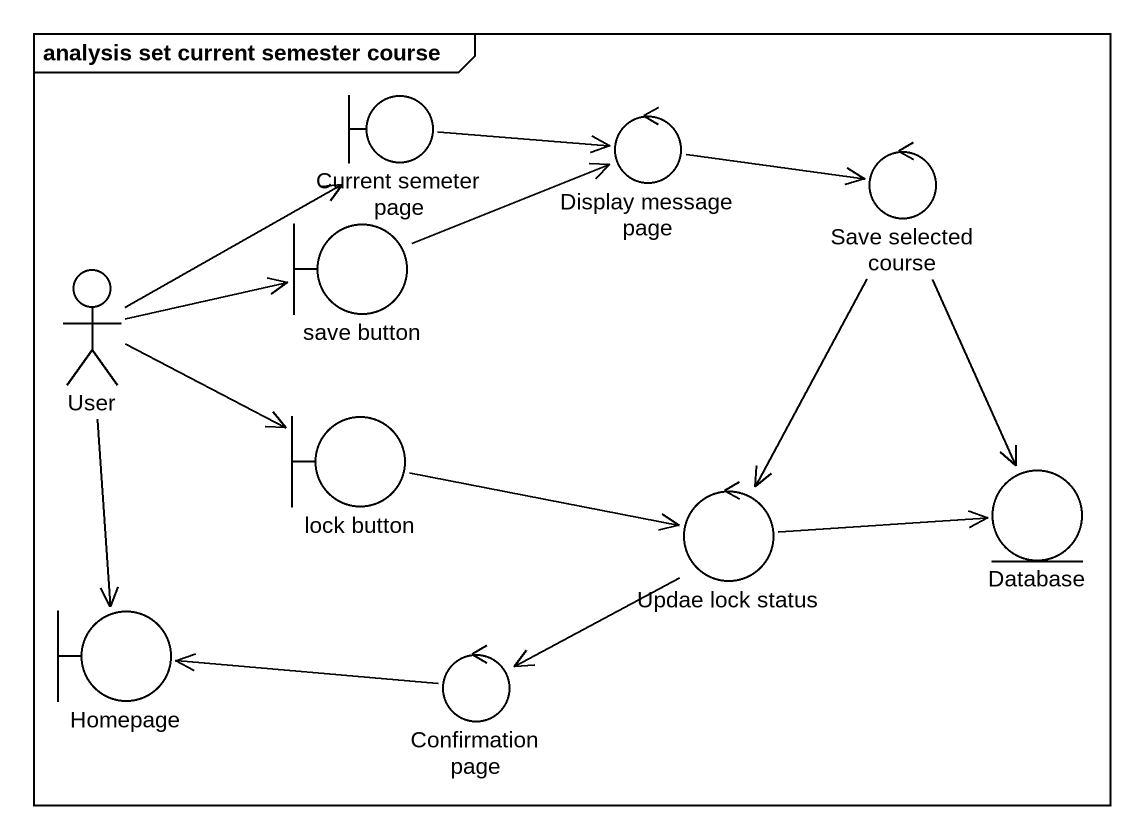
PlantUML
@startuml
mainframe analysis set current semester course
boundary "Current semeter page" as Current_semeter_page
control "Display message page" as Display_message_page
control "Save selected course" as Save_selected_course
boundary "save button" as save_button
actor User
boundary "lock button" as lock_button
control "Updae lock status" as Updae_lock_status
entity "Database" as Database_
boundary Homepage
control "Confirmation page" as Confirmation_page
Current_semeter_page -right-> Display_message_page
Display_message_page -right-> Save_selected_course
Save_selected_course --> Updae_lock_status
Save_selected_course --> Database_
save_button -right-> Display_message_page
User -up-> Current_semeter_page
User -right-> save_button
User -right-> lock_button
User --> Homepage
lock_button -right-> Updae_lock_status
Updae_lock_status -right-> Database_
Updae_lock_status --> Confirmation_page
Confirmation_page -left-> Homepage
@enduml
